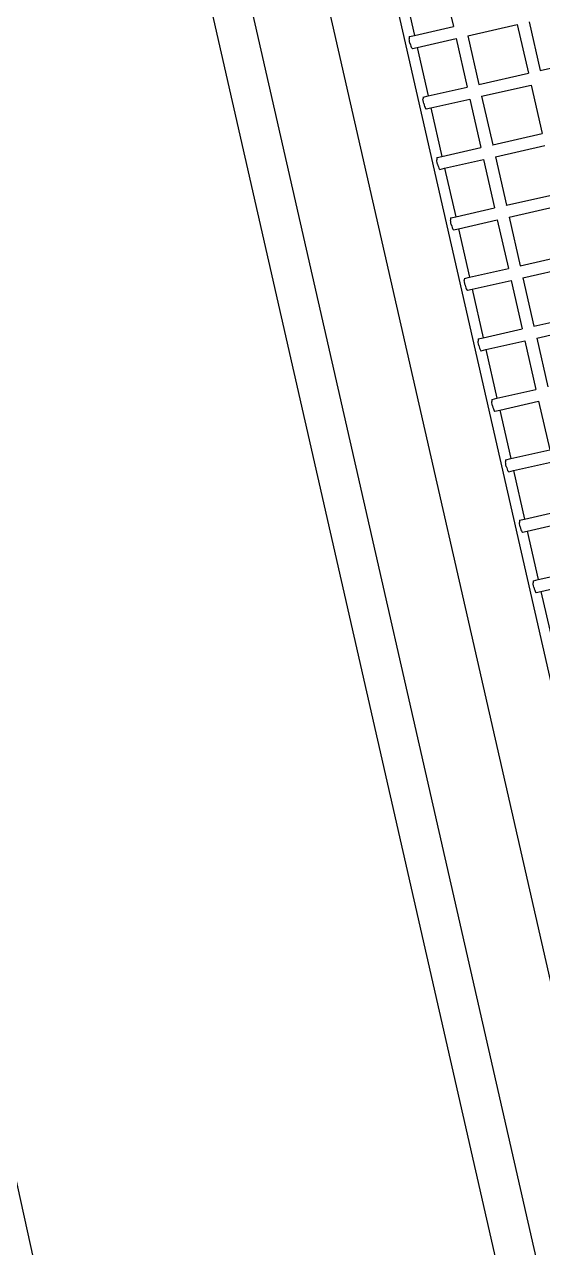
# Model space of a CAD drawing. Header units: inches. Extents: x -1841 to -80, y -100 to 1021.
# Drawn here: x -658.051 to -657.679, y 501.093 to 501.97 of the extents above; entities that cross this region are included whole.
import ezdxf

# ---------------------------------------------------------------- set-up
doc = ezdxf.new("R2010")
doc.units = ezdxf.units.IN
doc.header["$MEASUREMENT"] = 0
doc.layers.add('Edges', color=7, linetype='Continuous')
doc.layers.add('PDF_Geometry', color=7, linetype='Continuous', true_color=0x777777)

# ---------------------------------------------------------------- blocks, each defined once
blk = doc.blocks.new('infrared patio heater fr')
at = {"layer": 'Edges'}
for p, q in [((-23.927, -7.009), (-23.927, -6.182)), ((-24.741, -7.009), (-23.927, -7.009)), ((-23.927, -7.012), (-23.927, -7.009)), ((-24.741, -7.208), (-23.927, -7.207)), ((-24.741, -8.035), (-24.741, -7.208)), ((-23.927, -8.035), (-23.927, -7.207)), ((-23.727, -7.208), (-22.914, -7.207)), ((-23.727, -8.035), (-23.727, -7.208)), ((-22.914, -8.035), (-22.914, -7.207)), ((-22.714, -8.035), (-22.714, -7.208)), ((-21.9, -8.035), (-21.9, -7.207)), ((-21.701, -8.035), (-21.701, -7.208)), ((-20.887, -8.035), (-20.887, -7.207)), ((-20.687, -8.035), (-20.687, -7.208)), ((-19.874, -8.035), (-19.874, -7.207)), ((-19.674, -8.035), (-19.674, -7.208)), ((-24.741, -8.035), (-23.927, -8.035)), ((-23.927, -8.038), (-23.927, -8.035)), ((-23.727, -8.035), (-22.914, -8.035)), ((-22.914, -8.038), (-22.914, -8.035)), ((-22.714, -8.035), (-21.9, -8.035)), ((-21.9, -8.038), (-21.9, -8.035)), ((-21.701, -8.035), (-20.887, -8.035)), ((-20.887, -8.038), (-20.887, -8.035)), ((-20.687, -8.035), (-19.874, -8.035)), ((-19.874, -8.038), (-19.874, -8.035)), ((-19.674, -8.035), (-18.86, -8.035)), ((-25.754, -8.234), (-24.94, -8.233)), ((-24.94, -8.886), (-24.94, -8.233)), ((-24.741, -8.234), (-23.927, -8.233)), ((-24.741, -8.886), (-24.741, -8.234)), ((-23.927, -8.886), (-23.927, -8.233)), ((-23.727, -8.234), (-22.914, -8.233)), ((-23.727, -8.886), (-23.727, -8.234)), ((-22.914, -8.886), (-22.914, -8.233)), ((-22.714, -8.234), (-21.9, -8.233)), ((-22.714, -8.886), (-22.714, -8.234)), ((-21.9, -8.886), (-21.9, -8.233)), ((-21.701, -8.234), (-20.887, -8.233)), ((-21.701, -8.886), (-21.701, -8.234)), ((-20.887, -8.886), (-20.887, -8.233)), ((-20.687, -8.234), (-19.874, -8.233)), ((-20.687, -8.886), (-20.687, -8.234)), ((-19.874, -8.886), (-19.874, -8.233)), ((-19.674, -8.234), (-18.86, -8.233)), ((-19.674, -8.886), (-19.674, -8.234)), ((-18.86, -8.886), (-18.86, -8.233)), ((-18.661, -8.234), (-17.847, -8.233)), ((-18.661, -8.886), (-18.661, -8.234)), ((-17.847, -8.886), (-17.847, -8.233)), ((-17.647, -8.886), (-17.647, -8.234)), ((-16.834, -8.886), (-16.834, -8.233)), ((-16.634, -8.886), (-16.634, -8.234)), ((-15.82, -8.886), (-15.82, -8.233)), ((-15.621, -8.886), (-15.621, -8.234)), ((-25.754, -8.886), (-24.94, -8.886)), ((-25.754, -8.886), (-24.94, -8.886)), ((-24.94, -8.968), (-24.94, -8.886)), ((-24.94, -8.968), (-24.935, -8.972)), ((-24.935, -8.972), (-24.923, -8.976)), ((-24.923, -8.976), (-24.906, -8.98)), ((-24.884, -8.982), (-24.906, -8.98)), ((-24.86, -8.984), (-24.884, -8.982)), ((-24.834, -8.984), (-24.86, -8.984)), ((-24.834, -8.984), (-24.808, -8.983)), ((-24.808, -8.983), (-24.785, -8.981)), ((-24.785, -8.981), (-24.765, -8.978)), ((-24.765, -8.978), (-24.751, -8.974)), ((-24.751, -8.974), (-24.742, -8.97)), ((-24.742, -8.97), (-24.741, -8.965)), ((-24.741, -8.886), (-23.927, -8.886)), ((-24.741, -8.965), (-24.741, -8.886)), ((-24.741, -8.886), (-23.927, -8.886)), ((-23.927, -8.968), (-23.927, -8.886)), ((-23.927, -8.968), (-23.922, -8.972)), ((-23.922, -8.972), (-23.91, -8.976)), ((-23.91, -8.976), (-23.893, -8.98)), ((-23.871, -8.982), (-23.893, -8.98)), ((-23.846, -8.984), (-23.871, -8.982)), ((-23.82, -8.984), (-23.846, -8.984)), ((-23.82, -8.984), (-23.795, -8.983)), ((-23.795, -8.983), (-23.771, -8.981)), ((-23.771, -8.981), (-23.752, -8.978)), ((-23.752, -8.978), (-23.737, -8.974)), ((-23.737, -8.974), (-23.729, -8.97)), ((-23.729, -8.97), (-23.727, -8.965)), ((-23.727, -8.886), (-22.914, -8.886)), ((-23.727, -8.965), (-23.727, -8.886)), ((-23.727, -8.886), (-22.914, -8.886)), ((-22.914, -8.968), (-22.914, -8.886)), ((-22.914, -8.968), (-22.908, -8.972)), ((-22.908, -8.972), (-22.897, -8.976)), ((-22.897, -8.976), (-22.879, -8.98)), ((-22.858, -8.982), (-22.879, -8.98)), ((-22.833, -8.984), (-22.858, -8.982)), ((-22.807, -8.984), (-22.833, -8.984)), ((-22.807, -8.984), (-22.781, -8.983)), ((-22.781, -8.983), (-22.758, -8.981)), ((-22.758, -8.981), (-22.738, -8.978)), ((-22.738, -8.978), (-22.724, -8.974)), ((-22.724, -8.974), (-22.716, -8.97)), ((-22.716, -8.97), (-22.714, -8.965)), ((-22.714, -8.886), (-21.9, -8.886)), ((-22.714, -8.965), (-22.714, -8.886)), ((-22.714, -8.886), (-21.9, -8.886)), ((-21.9, -8.968), (-21.9, -8.886)), ((-21.9, -8.968), (-21.895, -8.972)), ((-21.895, -8.972), (-21.883, -8.976)), ((-21.883, -8.976), (-21.866, -8.98)), ((-21.844, -8.982), (-21.866, -8.98)), ((-21.82, -8.984), (-21.844, -8.982)), ((-21.794, -8.984), (-21.82, -8.984)), ((-21.794, -8.984), (-21.768, -8.983)), ((-21.768, -8.983), (-21.745, -8.981)), ((-21.745, -8.981), (-21.725, -8.978)), ((-21.725, -8.978), (-21.711, -8.974)), ((-21.711, -8.974), (-21.702, -8.97)), ((-21.702, -8.97), (-21.701, -8.965)), ((-21.701, -8.886), (-20.887, -8.886)), ((-21.701, -8.965), (-21.701, -8.886)), ((-21.701, -8.886), (-20.887, -8.886)), ((-20.887, -8.968), (-20.887, -8.886)), ((-20.887, -8.968), (-20.882, -8.972)), ((-20.882, -8.972), (-20.87, -8.976)), ((-20.87, -8.976), (-20.853, -8.98)), ((-20.831, -8.982), (-20.853, -8.98)), ((-20.806, -8.984), (-20.831, -8.982)), ((-20.78, -8.984), (-20.806, -8.984)), ((-20.78, -8.984), (-20.755, -8.983)), ((-20.755, -8.983), (-20.731, -8.981)), ((-20.731, -8.981), (-20.712, -8.978)), ((-20.712, -8.978), (-20.697, -8.974)), ((-20.697, -8.974), (-20.689, -8.97)), ((-20.689, -8.97), (-20.687, -8.965)), ((-20.687, -8.886), (-19.874, -8.886)), ((-20.687, -8.965), (-20.687, -8.886)), ((-20.687, -8.886), (-19.874, -8.886)), ((-19.874, -8.968), (-19.874, -8.886)), ((-19.874, -8.968), (-19.868, -8.972)), ((-19.868, -8.972), (-19.857, -8.976)), ((-19.857, -8.976), (-19.839, -8.98)), ((-19.818, -8.982), (-19.839, -8.98)), ((-19.793, -8.984), (-19.818, -8.982)), ((-19.767, -8.984), (-19.793, -8.984)), ((-19.767, -8.984), (-19.741, -8.983)), ((-19.741, -8.983), (-19.718, -8.981)), ((-19.718, -8.981), (-19.698, -8.978)), ((-19.698, -8.978), (-19.684, -8.974)), ((-19.684, -8.974), (-19.676, -8.97)), ((-19.676, -8.97), (-19.674, -8.965)), ((-19.674, -8.886), (-18.86, -8.886)), ((-19.674, -8.965), (-19.674, -8.886)), ((-19.674, -8.886), (-18.86, -8.886)), ((-18.86, -8.968), (-18.86, -8.886)), ((-18.86, -8.968), (-18.855, -8.972)), ((-18.855, -8.972), (-18.843, -8.976)), ((-18.843, -8.976), (-18.826, -8.98)), ((-18.804, -8.982), (-18.826, -8.98)), ((-18.78, -8.984), (-18.804, -8.982)), ((-18.754, -8.984), (-18.78, -8.984)), ((-18.754, -8.984), (-18.728, -8.983)), ((-18.728, -8.983), (-18.705, -8.981)), ((-18.705, -8.981), (-18.685, -8.978)), ((-18.685, -8.978), (-18.671, -8.974)), ((-18.671, -8.974), (-18.662, -8.97)), ((-18.662, -8.97), (-18.661, -8.965)), ((-18.661, -8.886), (-17.847, -8.886)), ((-18.661, -8.965), (-18.661, -8.886)), ((-18.661, -8.886), (-17.847, -8.886)), ((-17.847, -8.968), (-17.847, -8.886)), ((-17.847, -8.968), (-17.842, -8.972)), ((-17.842, -8.972), (-17.83, -8.976)), ((-17.83, -8.976), (-17.813, -8.98)), ((-17.791, -8.982), (-17.813, -8.98)), ((-17.766, -8.984), (-17.791, -8.982)), ((-17.74, -8.984), (-17.766, -8.984)), ((-17.74, -8.984), (-17.715, -8.983)), ((-17.715, -8.983), (-17.691, -8.981)), ((-17.691, -8.981), (-17.672, -8.978)), ((-17.672, -8.978), (-17.657, -8.974)), ((-17.657, -8.974), (-17.649, -8.97)), ((-17.649, -8.97), (-17.647, -8.965)), ((-17.647, -8.886), (-16.834, -8.886)), ((-17.647, -8.965), (-17.647, -8.886)), ((-17.647, -8.886), (-16.834, -8.886)), ((-16.834, -8.968), (-16.834, -8.886)), ((-16.834, -8.968), (-16.828, -8.972)), ((-16.828, -8.972), (-16.817, -8.976)), ((-16.817, -8.976), (-16.799, -8.98)), ((-16.778, -8.982), (-16.799, -8.98)), ((-16.753, -8.984), (-16.778, -8.982)), ((-16.727, -8.984), (-16.753, -8.984)), ((-16.727, -8.984), (-16.701, -8.983)), ((-16.701, -8.983), (-16.678, -8.981)), ((-16.678, -8.981), (-16.658, -8.978)), ((-16.658, -8.978), (-16.644, -8.974)), ((-16.644, -8.974), (-16.636, -8.97)), ((-16.636, -8.97), (-16.634, -8.965)), ((-16.634, -8.886), (-15.82, -8.886)), ((-16.634, -8.965), (-16.634, -8.886)), ((-16.634, -8.886), (-15.82, -8.886)), ((-15.82, -8.968), (-15.82, -8.886)), ((-15.82, -8.968), (-15.815, -8.972)), ((-15.815, -8.972), (-15.803, -8.976)), ((-15.803, -8.976), (-15.786, -8.98)), ((-15.764, -8.982), (-15.786, -8.98)), ((-15.74, -8.984), (-15.764, -8.982)), ((-15.714, -8.984), (-15.74, -8.984)), ((-15.714, -8.984), (-15.688, -8.983)), ((-15.688, -8.983), (-15.665, -8.981)), ((-15.665, -8.981), (-15.645, -8.978)), ((-15.645, -8.978), (-15.631, -8.974)), ((-15.631, -8.974), (-15.622, -8.97)), ((-15.622, -8.97), (-15.621, -8.965)), ((-15.621, -8.886), (-14.807, -8.886)), ((-15.621, -8.965), (-15.621, -8.886)), ((-15.621, -8.886), (-14.807, -8.886)), ((-38, -9.061), (38, -9.061)), ((-38, -9.061), (38, -9.061)), ((-40, -10.152), (40, -10.152)), ((-40, -11.382), (40, -11.382)), ((-50, -12.027), (50, -12.027))]:
    blk.add_line(p, q, dxfattribs=at)

msp = doc.modelspace()

# ---------------------------------------------------------------- linework, layer by layer
at = {"layer": 'PDF_Geometry', "color": 7, "lineweight": 25}
msp.add_lwpolyline([(-665.21773, 533.44042), (-657.27608, 497.62026)], dxfattribs=at)

# ---------------------------------------------------------------- block references
at = {"color": 7, "lineweight": 25, "xscale": 0.04390327370764167, "yscale": 0.04390327370764167, "zscale": 0.04390327370764167, "rotation": 282.8184996599286}
msp.add_blockref('infrared patio heater fr', (-657.14764, 500.98131), dxfattribs=at)

doc.saveas('drawing.dxf')
